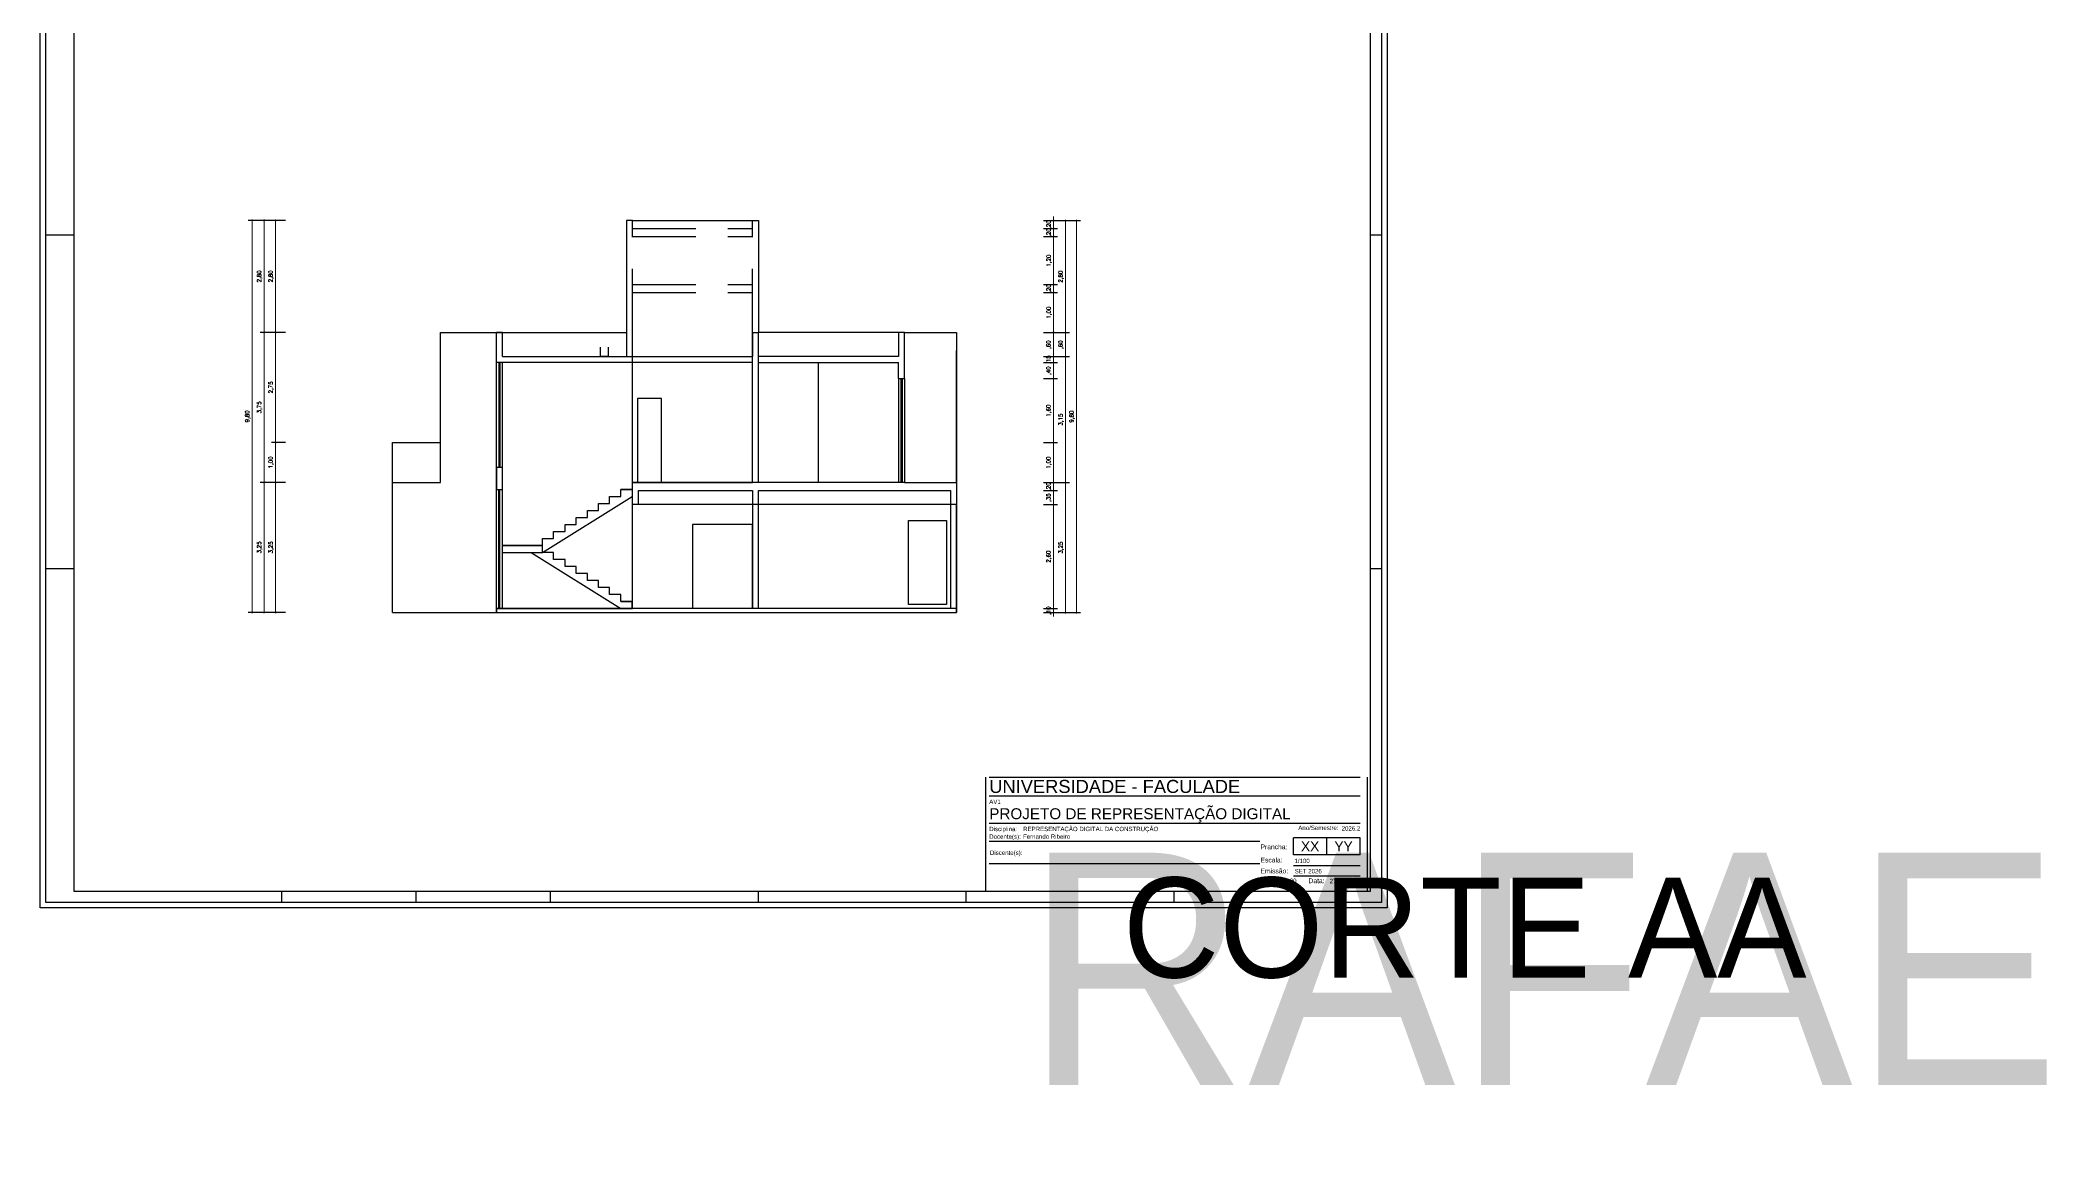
# Model space of a CAD drawing. Header units: metres. Extents: x 152 to 331, y 81 to 179.
# Drawn here: x 155.1 to 205.1, y 81.4 to 109.1 of the extents above; entities that cross this region are included whole.
import ezdxf
from ezdxf.enums import TextEntityAlignment as Align

# ---------------------------------------------------------------- set-up
doc = ezdxf.new("R2018")
doc.units = ezdxf.units.M
doc.header["$LTSCALE"] = 0.25
doc.linetypes.add('HIDDEN', pattern=[9.525, 6.35, -3.175])
doc.layers.add('0_MRG_AUX', color=7, linetype='Continuous', true_color=0xecbcd1, plot=False)
doc.layers.add('CAR_0', color=7, linetype='Continuous', true_color=0xff6b00, plot=False)
for name, color, linetype in [('ARQ_ALV CT', 5, 'Continuous'), ('ARQ_ALV VS', 2, 'Continuous'), ('ARQ_CONC VS', 2, 'Continuous'), ('ARQ_ESQ CT', 30, 'Continuous'), ('ARQ_PISO', 1, 'Continuous'), ('ARQ_PROJ INF', 1, 'HIDDEN'), ('CAR_LINHAS_CINZA', 8, 'Continuous'), ('CAR_LINHAS_DESTAQUE', 3, 'Continuous'), ('CAR_TEXTO_CINZA', 8, 'Continuous'), ('CAR_TEXTO_PRETO', 1, 'Continuous'), ('MRG_EXTERNA', 1, 'Continuous'), ('MRG_INTERNA', 2, 'Continuous'), ('Parede', 170, 'Continuous')]:
    doc.layers.add(name, color=color, linetype=linetype)
doc.layers.add('ARQ_COTA_AZUL', color=5, linetype='Continuous', lineweight=20, true_color=0x0000ff)
doc.styles.add('Arial', font='arial.ttf')
doc.styles.add('ROMANS', font='romans')
doc.styles.get("Standard").update_dxf_attribs({"font": 'arial.ttf'})
doc.dimstyles.new('FF-01', dxfattribs={"dimscale": 100, "dimtxt": 0.002, "dimasz": 0.001, "dimexe": 0.002, "dimexo": 0.002, "dimgap": 0.001, "dimtad": 1, "dimzin": 4, "dimtxsty": 'ROMANS', "dimblk": 'DOT', "dimcen": 0.002, "dimclrd": 256, "dimclre": 256, "dimclrt": 1, "dimadec": 0, "dimazin": 0, "dimtfac": 0.09, "dimtix": 1, "dimtmove": 2, "dimatfit": 0, "dimldrblk": 'DOT', "dimfxl": 0.005, "dimfxlon": 1, "dimtolj": 1, "dimtzin": 4, "dimlwd": -1, "dimarcsym": 0})

# ---------------------------------------------------------------- blocks, each defined once
blk = doc.blocks.new('*U193')
at = {"layer": '0_MRG_AUX'}
blk.add_lwpolyline([(0, 851), (0, 0), (-1199, 0), (-1199, 851)], close=True, dxfattribs=at)
at = {"layer": 'MRG_EXTERNA'}
blk.add_lwpolyline([(-5, 846), (-5, 5), (-1194, 5), (-1194, 846)], close=True, dxfattribs=at)
at = {"layer": 'MRG_INTERNA'}
for p, q in [((-984, 836), (-984, 846)), ((-864.5, 836), (-864.5, 846)), ((-745, 836), (-745, 846)), ((-745, 836), (-745, 846)), ((-560, 836), (-560, 846)), ((-375, 836), (-375, 846)), ((-190, 836), (-190, 846)), ((-1169, 836), (-1169, 15)), ((-15, 836), (-1169, 836)), ((-15, 15), (-15, 836)), ((-1169, 599), (-1194, 599)), ((-5, 599), (-15, 599)), ((-1169, 302), (-1194, 302)), ((-5, 302), (-15, 302)), ((-1169, 15), (-15, 15)), ((-984, 15), (-984, 5)), ((-864.5, 15), (-864.5, 5)), ((-745, 15), (-745, 5)), ((-745, 15), (-745, 5)), ((-560, 15), (-560, 5)), ((-375, 15), (-375, 5)), ((-190, 15), (-190, 5))]:
    blk.add_line(p, q, dxfattribs=at)
blk = doc.blocks.new('_Dot')
at = {"color": 0, "linetype": 'ByBlock', "lineweight": -2}
blk.add_line((-0.5, 0), (-1, 0), dxfattribs=at)
at = {"color": 0, "linetype": 'ByBlock', "const_width": 0.5}
blk.add_lwpolyline([(-0.25, 0, 1), (0.25, 0, 1)], format="xyb", close=True, dxfattribs=at)
blk = doc.blocks.new('*D357')
at = {"layer": 'ARQ_COTA_AZUL', "lineweight": -2, "transparency": 16777216}
for p, q in [((180.713, 104.588), (181.063, 104.588)), ((180.713, 94.788), (181.063, 94.788))]:
    blk.add_line(p, q, dxfattribs=at)
at = {"layer": 'ARQ_COTA_AZUL', "transparency": 16777216}
blk.add_line((180.963, 94.838), (180.963, 104.538), dxfattribs=at)
at = {"layer": 'ARQ_COTA_AZUL', "transparency": 16777216, "xscale": 0.05, "yscale": 0.05, "zscale": 0.05}
for p, rotation in [((180.963, 104.588), 90), ((180.963, 94.788), 270)]:
    blk.add_blockref('_Dot', p, dxfattribs=dict(at, rotation=rotation))
at = {"layer": 'ARQ_COTA_AZUL', "color": 1, "transparency": 16777216, "insert": (180.853, 99.688), "char_height": 0.1, "attachment_point": 5, "rotation": 90, "style": 'ROMANS'}
blk.add_mtext('\\A1;9,80', dxfattribs=at)
blk = doc.blocks.new('*D358')
at = {"layer": 'ARQ_COTA_AZUL', "lineweight": -2, "transparency": 16777216}
for p, q in [((180.438, 104.588), (180.788, 104.588)), ((180.438, 101.788), (180.788, 101.788))]:
    blk.add_line(p, q, dxfattribs=at)
at = {"layer": 'ARQ_COTA_AZUL', "transparency": 16777216}
blk.add_line((180.688, 104.538), (180.688, 101.838), dxfattribs=at)
at = {"layer": 'ARQ_COTA_AZUL', "transparency": 16777216, "xscale": 0.05, "yscale": 0.05, "zscale": 0.05}
for p, rotation in [((180.688, 104.588), 90), ((180.688, 101.788), 270)]:
    blk.add_blockref('_Dot', p, dxfattribs=dict(at, rotation=rotation))
at = {"layer": 'ARQ_COTA_AZUL', "color": 1, "transparency": 16777216, "insert": (180.579, 103.188), "char_height": 0.1, "attachment_point": 5, "rotation": 90, "style": 'ROMANS'}
blk.add_mtext('\\A1;2,80', dxfattribs=at)
blk = doc.blocks.new('*D359')
at = {"layer": 'ARQ_COTA_AZUL', "lineweight": -2, "transparency": 16777216}
for p, q in [((180.438, 101.788), (180.788, 101.788)), ((180.438, 101.188), (180.788, 101.188))]:
    blk.add_line(p, q, dxfattribs=at)
at = {"layer": 'ARQ_COTA_AZUL', "transparency": 16777216}
blk.add_line((180.688, 101.738), (180.688, 101.238), dxfattribs=at)
at = {"layer": 'ARQ_COTA_AZUL', "transparency": 16777216, "xscale": 0.05, "yscale": 0.05, "zscale": 0.05}
for p, rotation in [((180.688, 101.788), 90), ((180.688, 101.188), 270)]:
    blk.add_blockref('_Dot', p, dxfattribs=dict(at, rotation=rotation))
at = {"layer": 'ARQ_COTA_AZUL', "color": 1, "transparency": 16777216, "insert": (180.579, 101.488), "char_height": 0.1, "attachment_point": 5, "rotation": 90, "style": 'ROMANS'}
blk.add_mtext('\\A1;,60', dxfattribs=at)
blk = doc.blocks.new('*D360')
at = {"layer": 'ARQ_COTA_AZUL', "lineweight": -2, "transparency": 16777216}
for p, q in [((180.439, 101.188), (180.789, 101.188)), ((180.439, 98.038), (180.789, 98.038))]:
    blk.add_line(p, q, dxfattribs=at)
at = {"layer": 'ARQ_COTA_AZUL', "transparency": 16777216}
blk.add_line((180.689, 101.138), (180.689, 98.088), dxfattribs=at)
at = {"layer": 'ARQ_COTA_AZUL', "transparency": 16777216, "xscale": 0.05, "yscale": 0.05, "zscale": 0.05}
for p, rotation in [((180.689, 101.188), 90), ((180.689, 98.038), 270)]:
    blk.add_blockref('_Dot', p, dxfattribs=dict(at, rotation=rotation))
at = {"layer": 'ARQ_COTA_AZUL', "color": 1, "transparency": 16777216, "insert": (180.58, 99.613), "char_height": 0.1, "attachment_point": 5, "rotation": 90, "style": 'ROMANS'}
blk.add_mtext('\\A1;3,15', dxfattribs=at)
blk = doc.blocks.new('*D361')
at = {"layer": 'ARQ_COTA_AZUL', "lineweight": -2, "transparency": 16777216}
for p, q in [((180.44, 98.038), (180.79, 98.038)), ((180.44, 94.788), (180.79, 94.788))]:
    blk.add_line(p, q, dxfattribs=at)
at = {"layer": 'ARQ_COTA_AZUL', "transparency": 16777216}
blk.add_line((180.69, 97.988), (180.69, 94.838), dxfattribs=at)
at = {"layer": 'ARQ_COTA_AZUL', "transparency": 16777216, "xscale": 0.05, "yscale": 0.05, "zscale": 0.05}
for p, rotation in [((180.69, 98.038), 90), ((180.69, 94.788), 270)]:
    blk.add_blockref('_Dot', p, dxfattribs=dict(at, rotation=rotation))
at = {"layer": 'ARQ_COTA_AZUL', "color": 1, "transparency": 16777216, "insert": (180.581, 96.413), "char_height": 0.1, "attachment_point": 5, "rotation": 90, "style": 'ROMANS'}
blk.add_mtext('\\A1;3,25', dxfattribs=at)
blk = doc.blocks.new('*D362')
at = {"layer": 'ARQ_COTA_AZUL', "lineweight": -2, "transparency": 16777216}
for p, q in [((180.137, 94.888), (180.487, 94.888)), ((180.137, 94.788), (180.487, 94.788))]:
    blk.add_line(p, q, dxfattribs=at)
at = {"layer": 'ARQ_COTA_AZUL', "transparency": 16777216}
for p, q in [((180.387, 94.938), (180.387, 94.988)), ((180.387, 94.788), (180.387, 94.888)), ((180.387, 94.738), (180.387, 94.688))]:
    blk.add_line(p, q, dxfattribs=at)
at = {"layer": 'ARQ_COTA_AZUL', "transparency": 16777216, "xscale": 0.05, "yscale": 0.05, "zscale": 0.05}
for p, rotation in [((180.387, 94.888), 270), ((180.387, 94.788), 90)]:
    blk.add_blockref('_Dot', p, dxfattribs=dict(at, rotation=rotation))
at = {"layer": 'ARQ_COTA_AZUL', "color": 1, "transparency": 16777216, "insert": (180.277, 94.838), "char_height": 0.1, "attachment_point": 5, "rotation": 90, "style": 'ROMANS'}
blk.add_mtext('\\A1;,10', dxfattribs=at)
blk = doc.blocks.new('*D363')
at = {"layer": 'ARQ_COTA_AZUL', "lineweight": -2, "transparency": 16777216}
for p, q in [((180.137, 97.488), (180.487, 97.488)), ((180.137, 94.888), (180.487, 94.888))]:
    blk.add_line(p, q, dxfattribs=at)
at = {"layer": 'ARQ_COTA_AZUL', "transparency": 16777216}
blk.add_line((180.387, 94.938), (180.387, 97.438), dxfattribs=at)
at = {"layer": 'ARQ_COTA_AZUL', "transparency": 16777216, "xscale": 0.05, "yscale": 0.05, "zscale": 0.05}
for p, rotation in [((180.387, 97.488), 90), ((180.387, 94.888), 270)]:
    blk.add_blockref('_Dot', p, dxfattribs=dict(at, rotation=rotation))
at = {"layer": 'ARQ_COTA_AZUL', "color": 1, "transparency": 16777216, "insert": (180.277, 96.188), "char_height": 0.1, "attachment_point": 5, "rotation": 90, "style": 'ROMANS'}
blk.add_mtext('\\A1;2,60', dxfattribs=at)
blk = doc.blocks.new('*D364')
at = {"layer": 'ARQ_COTA_AZUL', "lineweight": -2, "transparency": 16777216}
for p, q in [((180.137, 97.838), (180.487, 97.838)), ((180.137, 97.488), (180.487, 97.488))]:
    blk.add_line(p, q, dxfattribs=at)
at = {"layer": 'ARQ_COTA_AZUL', "transparency": 16777216}
blk.add_line((180.387, 97.538), (180.387, 97.788), dxfattribs=at)
at = {"layer": 'ARQ_COTA_AZUL', "transparency": 16777216, "xscale": 0.05, "yscale": 0.05, "zscale": 0.05}
for p, rotation in [((180.387, 97.838), 90), ((180.387, 97.488), 270)]:
    blk.add_blockref('_Dot', p, dxfattribs=dict(at, rotation=rotation))
at = {"layer": 'ARQ_COTA_AZUL', "color": 1, "transparency": 16777216, "insert": (180.277, 97.663), "char_height": 0.1, "attachment_point": 5, "rotation": 90, "style": 'ROMANS'}
blk.add_mtext('\\A1;,35', dxfattribs=at)
blk = doc.blocks.new('*D365')
at = {"layer": 'ARQ_COTA_AZUL', "transparency": 16777216}
for p, q in [((180.387, 98.088), (180.387, 98.138)), ((180.387, 97.838), (180.387, 98.038)), ((180.387, 97.788), (180.387, 97.738))]:
    blk.add_line(p, q, dxfattribs=at)
at = {"layer": 'ARQ_COTA_AZUL', "lineweight": -2, "transparency": 16777216}
for p, q in [((180.137, 98.038), (180.487, 98.038)), ((180.137, 97.838), (180.487, 97.838))]:
    blk.add_line(p, q, dxfattribs=at)
at = {"layer": 'ARQ_COTA_AZUL', "transparency": 16777216, "xscale": 0.05, "yscale": 0.05, "zscale": 0.05}
for p, rotation in [((180.387, 98.038), 270), ((180.387, 97.838), 90)]:
    blk.add_blockref('_Dot', p, dxfattribs=dict(at, rotation=rotation))
at = {"layer": 'ARQ_COTA_AZUL', "color": 1, "transparency": 16777216, "insert": (180.277, 97.938), "char_height": 0.1, "attachment_point": 5, "rotation": 90, "style": 'ROMANS'}
blk.add_mtext('\\A1;,20', dxfattribs=at)
blk = doc.blocks.new('*D366')
at = {"layer": 'ARQ_COTA_AZUL', "lineweight": -2, "transparency": 16777216}
for p, q in [((180.137, 99.038), (180.487, 99.038)), ((180.137, 98.038), (180.487, 98.038))]:
    blk.add_line(p, q, dxfattribs=at)
at = {"layer": 'ARQ_COTA_AZUL', "transparency": 16777216}
blk.add_line((180.387, 98.988), (180.387, 98.088), dxfattribs=at)
at = {"layer": 'ARQ_COTA_AZUL', "transparency": 16777216, "xscale": 0.05, "yscale": 0.05, "zscale": 0.05}
for p, rotation in [((180.387, 99.038), 90), ((180.387, 98.038), 270)]:
    blk.add_blockref('_Dot', p, dxfattribs=dict(at, rotation=rotation))
at = {"layer": 'ARQ_COTA_AZUL', "color": 1, "transparency": 16777216, "insert": (180.277, 98.538), "char_height": 0.1, "attachment_point": 5, "rotation": 90, "style": 'ROMANS'}
blk.add_mtext('\\A1;1,00', dxfattribs=at)
blk = doc.blocks.new('*D367')
at = {"layer": 'ARQ_COTA_AZUL', "lineweight": -2, "transparency": 16777216}
for p, q in [((180.137, 100.638), (180.487, 100.638)), ((180.137, 99.038), (180.487, 99.038))]:
    blk.add_line(p, q, dxfattribs=at)
at = {"layer": 'ARQ_COTA_AZUL', "transparency": 16777216}
blk.add_line((180.387, 100.588), (180.387, 99.088), dxfattribs=at)
at = {"layer": 'ARQ_COTA_AZUL', "transparency": 16777216, "xscale": 0.05, "yscale": 0.05, "zscale": 0.05}
for p, rotation in [((180.387, 100.638), 90), ((180.387, 99.038), 270)]:
    blk.add_blockref('_Dot', p, dxfattribs=dict(at, rotation=rotation))
at = {"layer": 'ARQ_COTA_AZUL', "color": 1, "transparency": 16777216, "insert": (180.277, 99.838), "char_height": 0.1, "attachment_point": 5, "rotation": 90, "style": 'ROMANS'}
blk.add_mtext('\\A1;1,60', dxfattribs=at)
blk = doc.blocks.new('*D368')
at = {"layer": 'ARQ_COTA_AZUL', "lineweight": -2, "transparency": 16777216}
for p, q in [((180.137, 101.038), (180.487, 101.038)), ((180.137, 100.638), (180.487, 100.638))]:
    blk.add_line(p, q, dxfattribs=at)
at = {"layer": 'ARQ_COTA_AZUL', "transparency": 16777216}
blk.add_line((180.387, 100.988), (180.387, 100.688), dxfattribs=at)
at = {"layer": 'ARQ_COTA_AZUL', "transparency": 16777216, "xscale": 0.05, "yscale": 0.05, "zscale": 0.05}
for p, rotation in [((180.387, 101.038), 90), ((180.387, 100.638), 270)]:
    blk.add_blockref('_Dot', p, dxfattribs=dict(at, rotation=rotation))
at = {"layer": 'ARQ_COTA_AZUL', "color": 1, "transparency": 16777216, "insert": (180.277, 100.838), "char_height": 0.1, "attachment_point": 5, "rotation": 90, "style": 'ROMANS'}
blk.add_mtext('\\A1;,40', dxfattribs=at)
blk = doc.blocks.new('*D369')
at = {"layer": 'ARQ_COTA_AZUL', "lineweight": -2, "transparency": 16777216}
for p, q in [((180.137, 101.188), (180.487, 101.188)), ((180.137, 101.038), (180.487, 101.038))]:
    blk.add_line(p, q, dxfattribs=at)
at = {"layer": 'ARQ_COTA_AZUL', "transparency": 16777216}
for p, q in [((180.387, 101.238), (180.387, 101.288)), ((180.387, 101.188), (180.387, 101.038)), ((180.387, 100.988), (180.387, 100.938))]:
    blk.add_line(p, q, dxfattribs=at)
at = {"layer": 'ARQ_COTA_AZUL', "transparency": 16777216, "xscale": 0.05, "yscale": 0.05, "zscale": 0.05}
for p, rotation in [((180.387, 101.188), 270), ((180.387, 101.038), 90)]:
    blk.add_blockref('_Dot', p, dxfattribs=dict(at, rotation=rotation))
at = {"layer": 'ARQ_COTA_AZUL', "color": 1, "transparency": 16777216, "insert": (180.277, 101.113), "char_height": 0.1, "attachment_point": 5, "rotation": 90, "style": 'ROMANS'}
blk.add_mtext('\\A1;,15', dxfattribs=at)
blk = doc.blocks.new('*D370')
at = {"layer": 'ARQ_COTA_AZUL', "lineweight": -2, "transparency": 16777216}
for p, q in [((180.137, 101.788), (180.487, 101.788)), ((180.137, 101.188), (180.487, 101.188))]:
    blk.add_line(p, q, dxfattribs=at)
at = {"layer": 'ARQ_COTA_AZUL', "transparency": 16777216}
blk.add_line((180.387, 101.738), (180.387, 101.238), dxfattribs=at)
at = {"layer": 'ARQ_COTA_AZUL', "transparency": 16777216, "xscale": 0.05, "yscale": 0.05, "zscale": 0.05}
for p, rotation in [((180.387, 101.788), 90), ((180.387, 101.188), 270)]:
    blk.add_blockref('_Dot', p, dxfattribs=dict(at, rotation=rotation))
at = {"layer": 'ARQ_COTA_AZUL', "color": 1, "transparency": 16777216, "insert": (180.277, 101.488), "char_height": 0.1, "attachment_point": 5, "rotation": 90, "style": 'ROMANS'}
blk.add_mtext('\\A1;,60', dxfattribs=at)
blk = doc.blocks.new('*D371')
at = {"layer": 'ARQ_COTA_AZUL', "lineweight": -2, "transparency": 16777216}
for p, q in [((180.142, 102.788), (180.492, 102.788)), ((180.142, 101.788), (180.492, 101.788))]:
    blk.add_line(p, q, dxfattribs=at)
at = {"layer": 'ARQ_COTA_AZUL', "transparency": 16777216}
blk.add_line((180.392, 102.738), (180.392, 101.838), dxfattribs=at)
at = {"layer": 'ARQ_COTA_AZUL', "transparency": 16777216, "xscale": 0.05, "yscale": 0.05, "zscale": 0.05}
for p, rotation in [((180.392, 102.788), 90), ((180.392, 101.788), 270)]:
    blk.add_blockref('_Dot', p, dxfattribs=dict(at, rotation=rotation))
at = {"layer": 'ARQ_COTA_AZUL', "color": 1, "transparency": 16777216, "insert": (180.282, 102.288), "char_height": 0.1, "attachment_point": 5, "rotation": 90, "style": 'ROMANS'}
blk.add_mtext('\\A1;1,00', dxfattribs=at)
blk = doc.blocks.new('*D372')
at = {"layer": 'ARQ_COTA_AZUL', "lineweight": -2, "transparency": 16777216}
for p, q in [((180.142, 102.988), (180.492, 102.988)), ((180.142, 102.788), (180.492, 102.788))]:
    blk.add_line(p, q, dxfattribs=at)
at = {"layer": 'ARQ_COTA_AZUL', "transparency": 16777216}
for p, q in [((180.392, 103.038), (180.392, 103.088)), ((180.392, 102.988), (180.392, 102.788)), ((180.392, 102.738), (180.392, 102.688))]:
    blk.add_line(p, q, dxfattribs=at)
at = {"layer": 'ARQ_COTA_AZUL', "transparency": 16777216, "xscale": 0.05, "yscale": 0.05, "zscale": 0.05}
for p, rotation in [((180.392, 102.988), 270), ((180.392, 102.788), 90)]:
    blk.add_blockref('_Dot', p, dxfattribs=dict(at, rotation=rotation))
at = {"layer": 'ARQ_COTA_AZUL', "color": 1, "transparency": 16777216, "insert": (180.282, 102.888), "char_height": 0.1, "attachment_point": 5, "rotation": 90, "style": 'ROMANS'}
blk.add_mtext('\\A1;,20', dxfattribs=at)
blk = doc.blocks.new('*D373')
at = {"layer": 'ARQ_COTA_AZUL', "lineweight": -2, "transparency": 16777216}
for p, q in [((180.142, 104.188), (180.492, 104.188)), ((180.142, 102.988), (180.492, 102.988))]:
    blk.add_line(p, q, dxfattribs=at)
at = {"layer": 'ARQ_COTA_AZUL', "transparency": 16777216}
blk.add_line((180.392, 104.138), (180.392, 103.038), dxfattribs=at)
at = {"layer": 'ARQ_COTA_AZUL', "transparency": 16777216, "xscale": 0.05, "yscale": 0.05, "zscale": 0.05}
for p, rotation in [((180.392, 104.188), 90), ((180.392, 102.988), 270)]:
    blk.add_blockref('_Dot', p, dxfattribs=dict(at, rotation=rotation))
at = {"layer": 'ARQ_COTA_AZUL', "color": 1, "transparency": 16777216, "insert": (180.282, 103.588), "char_height": 0.1, "attachment_point": 5, "rotation": 90, "style": 'ROMANS'}
blk.add_mtext('\\A1;1,20', dxfattribs=at)
blk = doc.blocks.new('*D355')
at = {"layer": 'ARQ_COTA_AZUL', "lineweight": -2, "transparency": 16777216}
for p, q in [((180.142, 104.388), (180.492, 104.388)), ((180.142, 104.188), (180.492, 104.188))]:
    blk.add_line(p, q, dxfattribs=at)
at = {"layer": 'ARQ_COTA_AZUL', "transparency": 16777216}
for p, q in [((180.392, 104.438), (180.392, 104.488)), ((180.392, 104.388), (180.392, 104.188)), ((180.392, 104.138), (180.392, 104.088))]:
    blk.add_line(p, q, dxfattribs=at)
at = {"layer": 'ARQ_COTA_AZUL', "transparency": 16777216, "xscale": 0.05, "yscale": 0.05, "zscale": 0.05}
for p, rotation in [((180.392, 104.388), 270), ((180.392, 104.188), 90)]:
    blk.add_blockref('_Dot', p, dxfattribs=dict(at, rotation=rotation))
at = {"layer": 'ARQ_COTA_AZUL', "color": 1, "transparency": 16777216, "insert": (180.282, 104.288), "char_height": 0.1, "attachment_point": 5, "rotation": 90, "style": 'ROMANS'}
blk.add_mtext('\\A1;,20', dxfattribs=at)
blk = doc.blocks.new('*D356')
at = {"layer": 'ARQ_COTA_AZUL', "transparency": 16777216}
for p, q in [((180.392, 104.638), (180.392, 104.688)), ((180.392, 104.588), (180.392, 104.388)), ((180.392, 104.338), (180.392, 104.288))]:
    blk.add_line(p, q, dxfattribs=at)
at = {"layer": 'ARQ_COTA_AZUL', "lineweight": -2, "transparency": 16777216}
for p, q in [((180.142, 104.588), (180.492, 104.588)), ((180.142, 104.388), (180.492, 104.388))]:
    blk.add_line(p, q, dxfattribs=at)
at = {"layer": 'ARQ_COTA_AZUL', "transparency": 16777216, "xscale": 0.05, "yscale": 0.05, "zscale": 0.05}
for p, rotation in [((180.392, 104.588), 270), ((180.392, 104.388), 90)]:
    blk.add_blockref('_Dot', p, dxfattribs=dict(at, rotation=rotation))
at = {"layer": 'ARQ_COTA_AZUL', "color": 1, "transparency": 16777216, "insert": (180.282, 104.488), "char_height": 0.1, "attachment_point": 5, "rotation": 90, "style": 'ROMANS'}
blk.add_mtext('\\A1;,20', dxfattribs=at)
blk = doc.blocks.new('*D385')
at = {"layer": 'ARQ_COTA_AZUL', "lineweight": -2, "transparency": 16777216}
for p, q in [((160.612, 104.594), (160.262, 104.594)), ((160.612, 94.794), (160.262, 94.794))]:
    blk.add_line(p, q, dxfattribs=at)
at = {"layer": 'ARQ_COTA_AZUL', "transparency": 16777216}
blk.add_line((160.362, 94.844), (160.362, 104.544), dxfattribs=at)
at = {"layer": 'ARQ_COTA_AZUL', "transparency": 16777216, "xscale": 0.05, "yscale": 0.05, "zscale": 0.05}
for p, rotation in [((160.362, 104.594), 90), ((160.362, 94.794), 270)]:
    blk.add_blockref('_Dot', p, dxfattribs=dict(at, rotation=rotation))
at = {"layer": 'ARQ_COTA_AZUL', "color": 1, "transparency": 16777216, "insert": (160.253, 99.694), "char_height": 0.1, "attachment_point": 5, "rotation": 90, "style": 'ROMANS'}
blk.add_mtext('\\A1;9,80', dxfattribs=at)
blk = doc.blocks.new('*D386')
at = {"layer": 'ARQ_COTA_AZUL', "lineweight": -2, "transparency": 16777216}
for p, q in [((160.909, 98.044), (160.559, 98.044)), ((160.909, 94.794), (160.559, 94.794))]:
    blk.add_line(p, q, dxfattribs=at)
at = {"layer": 'ARQ_COTA_AZUL', "transparency": 16777216}
blk.add_line((160.659, 97.994), (160.659, 94.844), dxfattribs=at)
at = {"layer": 'ARQ_COTA_AZUL', "transparency": 16777216, "xscale": 0.05, "yscale": 0.05, "zscale": 0.05}
for p, rotation in [((160.659, 98.044), 90), ((160.659, 94.794), 270)]:
    blk.add_blockref('_Dot', p, dxfattribs=dict(at, rotation=rotation))
at = {"layer": 'ARQ_COTA_AZUL', "color": 1, "transparency": 16777216, "insert": (160.55, 96.419), "char_height": 0.1, "attachment_point": 5, "rotation": 90, "style": 'ROMANS'}
blk.add_mtext('\\A1;3,25', dxfattribs=at)
blk = doc.blocks.new('*D387')
at = {"layer": 'ARQ_COTA_AZUL', "lineweight": -2, "transparency": 16777216}
for p, q in [((161.198, 98.044), (160.848, 98.044)), ((161.198, 94.794), (160.848, 94.794))]:
    blk.add_line(p, q, dxfattribs=at)
at = {"layer": 'ARQ_COTA_AZUL', "transparency": 16777216}
blk.add_line((160.948, 97.994), (160.948, 94.844), dxfattribs=at)
at = {"layer": 'ARQ_COTA_AZUL', "transparency": 16777216, "xscale": 0.05, "yscale": 0.05, "zscale": 0.05}
for p, rotation in [((160.948, 98.044), 90), ((160.948, 94.794), 270)]:
    blk.add_blockref('_Dot', p, dxfattribs=dict(at, rotation=rotation))
at = {"layer": 'ARQ_COTA_AZUL', "color": 1, "transparency": 16777216, "insert": (160.838, 96.419), "char_height": 0.1, "attachment_point": 5, "rotation": 90, "style": 'ROMANS'}
blk.add_mtext('\\A1;3,25', dxfattribs=at)
blk = doc.blocks.new('*D388')
at = {"layer": 'ARQ_COTA_AZUL', "lineweight": -2, "transparency": 16777216}
for p, q in [((160.909, 101.794), (160.559, 101.794)), ((160.909, 98.044), (160.559, 98.044))]:
    blk.add_line(p, q, dxfattribs=at)
at = {"layer": 'ARQ_COTA_AZUL', "transparency": 16777216}
blk.add_line((160.659, 101.744), (160.659, 98.094), dxfattribs=at)
at = {"layer": 'ARQ_COTA_AZUL', "transparency": 16777216, "xscale": 0.05, "yscale": 0.05, "zscale": 0.05}
for p, rotation in [((160.659, 101.794), 90), ((160.659, 98.044), 270)]:
    blk.add_blockref('_Dot', p, dxfattribs=dict(at, rotation=rotation))
at = {"layer": 'ARQ_COTA_AZUL', "color": 1, "transparency": 16777216, "insert": (160.55, 99.919), "char_height": 0.1, "attachment_point": 5, "rotation": 90, "style": 'ROMANS'}
blk.add_mtext('\\A1;3,75', dxfattribs=at)
blk = doc.blocks.new('*D389')
at = {"layer": 'ARQ_COTA_AZUL', "lineweight": -2, "transparency": 16777216}
for p, q in [((161.198, 99.044), (160.848, 99.044)), ((161.198, 98.044), (160.848, 98.044))]:
    blk.add_line(p, q, dxfattribs=at)
at = {"layer": 'ARQ_COTA_AZUL', "transparency": 16777216}
blk.add_line((160.948, 98.994), (160.948, 98.094), dxfattribs=at)
at = {"layer": 'ARQ_COTA_AZUL', "transparency": 16777216, "xscale": 0.05, "yscale": 0.05, "zscale": 0.05}
for p, rotation in [((160.948, 99.044), 90), ((160.948, 98.044), 270)]:
    blk.add_blockref('_Dot', p, dxfattribs=dict(at, rotation=rotation))
at = {"layer": 'ARQ_COTA_AZUL', "color": 1, "transparency": 16777216, "insert": (160.838, 98.544), "char_height": 0.1, "attachment_point": 5, "rotation": 90, "style": 'ROMANS'}
blk.add_mtext('\\A1;1,00', dxfattribs=at)
blk = doc.blocks.new('*D390')
at = {"layer": 'ARQ_COTA_AZUL', "lineweight": -2, "transparency": 16777216}
for p, q in [((161.198, 101.794), (160.848, 101.794)), ((161.198, 99.044), (160.848, 99.044))]:
    blk.add_line(p, q, dxfattribs=at)
at = {"layer": 'ARQ_COTA_AZUL', "transparency": 16777216}
blk.add_line((160.948, 101.744), (160.948, 99.094), dxfattribs=at)
at = {"layer": 'ARQ_COTA_AZUL', "transparency": 16777216, "xscale": 0.05, "yscale": 0.05, "zscale": 0.05}
for p, rotation in [((160.948, 101.794), 90), ((160.948, 99.044), 270)]:
    blk.add_blockref('_Dot', p, dxfattribs=dict(at, rotation=rotation))
at = {"layer": 'ARQ_COTA_AZUL', "color": 1, "transparency": 16777216, "insert": (160.838, 100.419), "char_height": 0.1, "attachment_point": 5, "rotation": 90, "style": 'ROMANS'}
blk.add_mtext('\\A1;2,75', dxfattribs=at)
blk = doc.blocks.new('*D383')
at = {"layer": 'ARQ_COTA_AZUL', "lineweight": -2, "transparency": 16777216}
for p, q in [((160.909, 104.594), (160.559, 104.594)), ((160.909, 101.794), (160.559, 101.794))]:
    blk.add_line(p, q, dxfattribs=at)
at = {"layer": 'ARQ_COTA_AZUL', "transparency": 16777216}
blk.add_line((160.659, 104.544), (160.659, 101.844), dxfattribs=at)
at = {"layer": 'ARQ_COTA_AZUL', "transparency": 16777216, "xscale": 0.05, "yscale": 0.05, "zscale": 0.05}
for p, rotation in [((160.659, 104.594), 90), ((160.659, 101.794), 270)]:
    blk.add_blockref('_Dot', p, dxfattribs=dict(at, rotation=rotation))
at = {"layer": 'ARQ_COTA_AZUL', "color": 1, "transparency": 16777216, "insert": (160.55, 103.194), "char_height": 0.1, "attachment_point": 5, "rotation": 90, "style": 'ROMANS'}
blk.add_mtext('\\A1;2,80', dxfattribs=at)
blk = doc.blocks.new('*D384')
at = {"layer": 'ARQ_COTA_AZUL', "lineweight": -2, "transparency": 16777216}
for p, q in [((161.198, 104.594), (160.848, 104.594)), ((161.198, 101.794), (160.848, 101.794))]:
    blk.add_line(p, q, dxfattribs=at)
at = {"layer": 'ARQ_COTA_AZUL', "transparency": 16777216}
blk.add_line((160.948, 104.544), (160.948, 101.844), dxfattribs=at)
at = {"layer": 'ARQ_COTA_AZUL', "transparency": 16777216, "xscale": 0.05, "yscale": 0.05, "zscale": 0.05}
for p, rotation in [((160.948, 104.594), 90), ((160.948, 101.794), 270)]:
    blk.add_blockref('_Dot', p, dxfattribs=dict(at, rotation=rotation))
at = {"layer": 'ARQ_COTA_AZUL', "color": 1, "transparency": 16777216, "insert": (160.838, 103.194), "char_height": 0.1, "attachment_point": 5, "rotation": 90, "style": 'ROMANS'}
blk.add_mtext('\\A1;2,80', dxfattribs=at)
blk = doc.blocks.new('carimbo')
at = {"layer": 'CAR_0'}
for p, q in [((-0.175, 0), (-0.175, 0.05225)), ((0, 0), (0, 0.05225)), ((-0.175, 0), (0, 0))]:
    blk.add_line(p, q, dxfattribs=at)
at = {"layer": 'CAR_LINHAS_CINZA'}
for p, q in [((-0.17336, 0.05225), (-0.00329, 0.05225)), ((-0.17336, 0.04375), (-0.00329, 0.04375)), ((-0.00329, 0.031), (-0.17336, 0.031)), ((-0.04936, 0.02275), (-0.17336, 0.02275)), ((-0.04936, 0.0125), (-0.17336, 0.0125))]:
    blk.add_line(p, q, dxfattribs=at)
at = {"layer": 'CAR_LINHAS_DESTAQUE'}
for p, q in [((-0.00329, 0.02443), (-0.03396, 0.02443)), ((-0.03396, 0.01665), (-0.03396, 0.02443)), ((-0.01862, 0.01665), (-0.01862, 0.02443)), ((-0.00329, 0.01665), (-0.00329, 0.02443)), ((-0.00329, 0.01665), (-0.03396, 0.01665))]:
    blk.add_line(p, q, dxfattribs=at)
at = {"layer": 'CAR_TEXTO_CINZA'}
for p, q in [((-0.00329, 0.01165), (-0.03396, 0.01165)), ((-0.00329, 0.00685), (-0.03396, 0.00685))]:
    blk.add_line(p, q, dxfattribs=at)
at = {"layer": 'CAR_TEXTO_CINZA', "style": 'Arial'}
for s, height, p in [('Disciplina:', 0.002, (-0.17336, 0.0275)), ('Ano/Semestre:', 0.002, (-0.03171, 0.02803)), ('Docente(s):', 0.002, (-0.17336, 0.024)), ('Prancha: ', 0.0022, (-0.049, 0.01921)), ('Escala:', 0.0022, (-0.049, 0.01315)), ('Emissão:', 0.0022, (-0.049, 0.00815)), ('Revisão: ', 0.0022, (-0.049, 0.00365)), ('Data:', 0.0022, (-0.02701, 0.00365))]:
    blk.add_text(s, height=height, dxfattribs=at).set_placement(p)
blk.add_text('Discente(s):', height=0.002, dxfattribs=at).set_placement((-0.17305, 0.01762), align=Align.MIDDLE_LEFT)
at = {"layer": 'CAR_TEXTO_CINZA', "style": 'Arial', "flags": 8}
blk.add_attdef('FASE', (-0.17336, 0.04), '', height=0.002, dxfattribs=at)
blk.add_attdef('A/S', text='', height=0.002, dxfattribs=at).set_placement((-0.00329, 0.02776), align=Align.RIGHT)
at = {"layer": 'CAR_TEXTO_PRETO', "lineweight": 30, "flags": 104}
blk.add_attdef('TITULO_01', text='', height=0.003, dxfattribs=at).set_placement((-0.11218, 0.00625), align=Align.MIDDLE_CENTER)
at = {"layer": 'CAR_TEXTO_PRETO', "linetype": 'Continuous', "style": 'Arial', "flags": 8}
for tag, p, height in [('IES-CURSO', (-0.17336, 0.045), 0.006), ('NOME', (-0.17336, 0.033), 0.005)]:
    blk.add_attdef(tag, p, '', height=height, dxfattribs=at)
at = {"layer": 'CAR_TEXTO_PRETO', "style": 'Arial', "flags": 8}
for tag, p in [('DISCIPLINA', (-0.15782, 0.0275)), ('DOCENTE', (-0.15788, 0.024)), ('DATAEMISSÃO', (-0.03335, 0.00815)), ('REVN', (-0.03563, 0.00379))]:
    blk.add_attdef(tag, p, '', height=0.002, dxfattribs=at)
at = {"layer": 'CAR_TEXTO_PRETO', "lineweight": 30, "flags": 104}
blk.add_attdef('DISCENTE', text='', height=0.002, dxfattribs=at).set_placement((-0.15757, 0.01762), align=Align.MIDDLE_LEFT)
at = {"layer": 'CAR_TEXTO_PRETO', "style": 'Arial', "flags": 8}
for tag, p in [('NUM', (-0.02629, 0.02054)), ('TOT', (-0.01095, 0.02054))]:
    blk.add_attdef(tag, text='', height=0.0045, dxfattribs=at).set_placement(p, align=Align.MIDDLE_CENTER)
at = {"layer": 'CAR_TEXTO_PRETO', "style": 'Arial'}
blk.add_attdef('ESCALA', (-0.03346, 0.01285), '', height=0.002, dxfattribs=at)
at = {"layer": 'CAR_TEXTO_PRETO', "style": 'Arial', "flags": 8}
blk.add_attdef('REVDATA', text='', height=0.002, dxfattribs=at).set_placement((-0.00337, 0.00365), align=Align.RIGHT)

msp = doc.modelspace()

# ---------------------------------------------------------------- linework, layer by layer
for p, q in [((169.069, 101.193), (169.069, 101.423)), ((169.269, 101.193), (169.069, 101.193)), ((169.269, 101.193), (169.269, 101.423))]:
    msp.add_line(p, q)
at = {"layer": 'ARQ_ALV CT'}
for p, q in [((165.065, 98.043), (165.065, 101.793)), ((165.065, 101.793), (169.715, 101.793)), ((166.465, 101.193), (166.465, 101.793)), ((166.615, 101.193), (166.615, 101.793)), ((172.865, 101.793), (172.865, 101.193)), ((172.865, 101.193), (172.865, 101.793)), ((172.865, 101.793), (173.015, 101.793)), ((176.665, 101.793), (173.015, 101.793)), ((173.015, 101.193), (173.015, 101.793)), ((176.665, 101.793), (176.515, 101.793)), ((176.515, 101.793), (176.515, 101.193)), ((176.665, 101.793), (177.965, 101.793)), ((176.665, 100.643), (176.665, 101.793)), ((177.965, 101.793), (177.965, 98.043)), ((166.615, 101.193), (172.865, 101.193)), ((169.865, 94.893), (169.865, 101.193)), ((172.865, 98.043), (172.865, 101.193)), ((176.515, 101.193), (173.015, 101.193)), ((173.015, 98.043), (173.015, 101.193)), ((172.865, 101.043), (166.465, 101.043)), ((173.015, 101.043), (176.515, 101.043)), ((174.515, 98.043), (174.515, 101.043)), ((176.515, 100.643), (176.515, 101.043)), ((163.865, 98.043), (163.865, 99.043)), ((163.865, 99.043), (165.065, 99.043)), ((177.965, 98.043), (177.965, 99.043)), ((177.965, 98.043), (177.965, 99.043)), ((163.865, 94.793), (163.865, 98.043)), ((163.865, 98.043), (165.065, 98.043)), ((176.665, 98.043), (169.865, 98.043)), ((169.865, 98.043), (172.865, 98.043)), ((170.015, 97.493), (170.015, 97.843)), ((170.015, 97.843), (172.865, 97.843)), ((172.865, 97.843), (172.865, 94.893)), ((173.015, 94.893), (173.015, 97.843)), ((173.015, 97.843), (176.665, 97.843)), ((176.665, 98.043), (177.965, 98.043)), ((176.665, 97.843), (177.815, 97.843)), ((177.815, 97.843), (177.815, 97.493)), ((177.965, 98.043), (177.965, 94.793)), ((177.965, 97.493), (169.865, 97.493)), ((177.815, 97.493), (177.815, 94.893)), ((172.865, 96.993), (171.365, 96.993)), ((171.365, 96.993), (171.365, 94.893)), ((172.865, 94.893), (172.865, 96.993)), ((163.865, 94.793), (177.965, 94.793)), ((163.865, 94.793), (166.465, 94.793)), ((177.965, 94.893), (166.465, 94.893))]:
    msp.add_line(p, q, dxfattribs=at)
msp.add_lwpolyline([(166.465, 97.868), (166.615, 97.868), (166.615, 98.418), (166.465, 98.418)], close=True, dxfattribs=at)
at = {"layer": 'ARQ_ALV VS'}
for p, q in [((169.865, 104.593), (169.715, 104.593)), ((169.715, 104.593), (169.715, 101.193)), ((169.865, 104.593), (172.865, 104.593)), ((172.865, 104.593), (173.015, 104.593)), ((173.015, 104.593), (173.015, 101.793)), ((166.465, 94.793), (166.465, 101.043)), ((166.615, 94.893), (166.615, 101.043))]:
    msp.add_line(p, q, dxfattribs=at)
at = {"layer": 'ARQ_CONC VS'}
for p, q in [((167.618, 96.293), (169.855, 97.69)), ((169.295, 97.518), (169.295, 97.693)), ((169.295, 97.693), (169.575, 97.693)), ((169.575, 97.693), (169.575, 97.868)), ((169.575, 97.868), (169.865, 97.868)), ((169.855, 97.868), (169.575, 97.868)), ((169.865, 97.868), (169.855, 97.868)), ((168.455, 96.993), (168.455, 97.168)), ((168.455, 97.168), (168.741, 97.168)), ((168.741, 97.168), (168.741, 97.343)), ((168.741, 97.343), (169.015, 97.343)), ((169.015, 97.343), (169.015, 97.518)), ((169.015, 97.518), (169.295, 97.518)), ((167.615, 96.468), (167.615, 96.643)), ((167.615, 96.643), (167.895, 96.643)), ((167.895, 96.643), (167.895, 96.818)), ((167.895, 96.818), (168.181, 96.818)), ((167.895, 96.643), (167.895, 96.643)), ((168.181, 96.818), (168.181, 96.993)), ((168.181, 96.993), (168.455, 96.993)), ((168.455, 96.993), (168.455, 96.993)), ((167.615, 96.468), (166.615, 96.468)), ((166.615, 96.468), (167.615, 96.468)), ((166.615, 96.293), (167.615, 96.293)), ((167.332, 96.293), (169.572, 94.893)), ((167.615, 96.293), (167.615, 96.468)), ((167.895, 96.293), (167.615, 96.293)), ((167.895, 96.118), (167.895, 96.293)), ((168.181, 96.118), (167.895, 96.118)), ((168.181, 95.943), (168.181, 96.118)), ((168.455, 95.943), (168.181, 95.943)), ((168.455, 95.768), (168.455, 95.943)), ((168.741, 95.768), (168.455, 95.768)), ((168.741, 95.593), (168.741, 95.768)), ((169.015, 95.593), (168.741, 95.593)), ((169.015, 95.418), (169.015, 95.593)), ((169.295, 95.418), (169.015, 95.418)), ((169.295, 95.243), (169.295, 95.418)), ((169.575, 95.243), (169.295, 95.243)), ((169.575, 95.068), (169.575, 95.243)), ((169.855, 95.068), (169.575, 95.068)), ((169.575, 95.068), (169.855, 95.068)), ((169.855, 94.893), (169.855, 95.068)), ((169.855, 95.068), (169.855, 94.893))]:
    msp.add_line(p, q, dxfattribs=at)
at = {"layer": 'ARQ_ESQ CT'}
for p, q in [((166.525, 101.043), (166.525, 98.418)), ((166.555, 101.043), (166.555, 98.418)), ((176.575, 100.643), (176.575, 98.043)), ((176.605, 100.643), (176.605, 98.043)), ((166.525, 94.893), (166.525, 97.868)), ((166.555, 94.893), (166.555, 97.868))]:
    msp.add_line(p, q, dxfattribs=at)
at = {"layer": 'ARQ_PISO'}
for p, q in [((176.515, 100.643), (176.515, 98.043)), ((176.665, 100.643), (176.665, 98.043)), ((170.59, 100.143), (169.992, 100.143)), ((169.992, 100.143), (169.992, 98.043)), ((170.59, 98.043), (170.59, 100.143)), ((176.766, 94.993), (176.766, 97.093)), ((176.766, 97.093), (177.715, 97.093)), ((177.715, 97.093), (177.715, 94.993)), ((177.715, 94.993), (176.766, 94.993))]:
    msp.add_line(p, q, dxfattribs=at)
at = {"layer": 'ARQ_PROJ INF'}
for p, q in [((169.865, 101.793), (169.865, 104.593)), ((169.865, 104.393), (172.865, 104.393)), ((169.865, 104.193), (172.865, 104.193)), ((172.865, 101.793), (172.865, 104.593)), ((169.865, 102.993), (172.865, 102.993)), ((169.865, 102.793), (172.865, 102.793))]:
    msp.add_line(p, q, dxfattribs=at)
at = {"layer": 'Parede'}
for p, q in [((166.615, 101.793), (166.465, 101.793)), ((169.865, 101.193), (169.865, 101.793)), ((166.465, 101.043), (166.465, 101.193)), ((177.965, 101.193), (177.965, 101.343)), ((177.965, 99.043), (177.965, 101.193)), ((176.515, 100.643), (176.665, 100.643)), ((177.965, 94.793), (177.965, 97.493)), ((177.715, 96.043), (177.715, 95.093)), ((177.965, 94.793), (177.965, 95.793)), ((166.465, 94.893), (166.465, 94.793)), ((166.465, 94.893), (166.615, 94.893)), ((166.615, 94.893), (169.865, 94.893)), ((177.965, 94.793), (177.965, 94.893))]:
    msp.add_line(p, q, dxfattribs=at)

# ---------------------------------------------------------------- block references
at = {"xscale": 0.02808167352496861, "yscale": 0.02808167352496861, "zscale": 0.02808167352496861}
msp.add_blockref('*U193', (188.73, 87.405), dxfattribs=at)
ref = msp.add_blockref('carimbo', (188.235, 87.826), dxfattribs=dict(xscale=54.52235059194494, yscale=54.52235059194494, zscale=54.52235059194494))
ref.add_attrib('FASE', 'AV1', (178.783, 90.007), dxfattribs={"layer": 'CAR_TEXTO_CINZA', "height": 0.109, "style": 'Arial'})
ref.add_attrib('NOME', 'PROJETO DE REPRESENTAÇÃO DIGITAL', (178.783, 89.625), dxfattribs={"layer": 'CAR_TEXTO_CINZA', "color": 7, "linetype": 'Continuous', "height": 0.27261, "style": 'Arial'})
ref.add_attrib('DISCIPLINA', 'REPRESENTAÇÃO DIGITAL DA CONSTRUÇÃO', (179.63, 89.326), dxfattribs={"layer": 'CAR_TEXTO_CINZA', "height": 0.10904, "style": 'Arial'})
ref.add_attrib('DOCENTE', 'Fernando Ribeiro', (179.627, 89.135), dxfattribs={"layer": 'CAR_TEXTO_CINZA', "height": 0.10904, "style": 'Arial'})
lines = msp.add_mtext('CORTE AA', dxfattribs={"layer": 'CAR_TEXTO_CINZA', "color": 7, "insert": (182.119, 88.167), "char_height": 2.5, "attachment_point": 1})
ref.add_attrib('TITULO_01', '', (182.119, 88.167), dxfattribs={"flags": 104}).embed_mtext(lines)
ref.add_attrib('ESCALA', '1/100', (186.411, 88.527), dxfattribs={"layer": 'CAR_TEXTO_CINZA', "color": 3, "height": 0.109, "style": 'Arial'})
ref.add_attrib('DATAEMISSÃO', 'SET 2026', (186.417, 88.271), dxfattribs={"layer": 'CAR_TEXTO_CINZA', "height": 0.109, "style": 'Arial'})
ref.add_attrib('NUM', 'XX', dxfattribs={"layer": 'CAR_TEXTO_CINZA', "color": 7, "height": 0.2454, "style": 'Arial'}).set_placement((186.802, 88.946), align=Align.MIDDLE_CENTER)
ref.add_attrib('TOT', 'YY', dxfattribs={"layer": 'CAR_TEXTO_CINZA', "color": 7, "height": 0.2454, "style": 'Arial'}).set_placement((187.638, 88.946), align=Align.MIDDLE_CENTER)
ref.add_attrib('REVN', '00', (186.293, 88.033), dxfattribs={"layer": 'CAR_TEXTO_CINZA', "height": 0.109, "style": 'Arial'})
ref.add_attrib('REVDATA', '27/09/2026', dxfattribs={"layer": 'CAR_TEXTO_CINZA', "height": 0.109, "style": 'Arial'}).set_placement((188.052, 88.025), align=Align.RIGHT)
ref.add_attrib('IES-CURSO', 'UNIVERSIDADE - FACULADE', (178.783, 90.28), dxfattribs={"layer": 'CAR_TEXTO_CINZA', "color": 7, "linetype": 'Continuous', "height": 0.32713, "style": 'Arial'})
ref.add_attrib('A/S', '2026.2', dxfattribs={"layer": 'CAR_TEXTO_CINZA', "height": 0.109, "style": 'Arial'}).set_placement((188.056, 89.34), align=Align.RIGHT)
lines = msp.add_mtext('RAFAEL MARTINS e CAIQUE PARANHOS', dxfattribs={"layer": 'CAR_TEXTO_CINZA', "insert": (179.644, 88.787), "char_height": 5.81017, "attachment_point": 1})
ref.add_attrib('DISCENTE', '', (179.644, 88.787), dxfattribs={"flags": 104}).embed_mtext(lines)

# ---------------------------------------------------------------- dimensions: what is measured, and where the dimension line sits
at = {"layer": 'ARQ_COTA_AZUL'}
for base, p1, p2, picture, middle in [((160.362, 104.594), (163.86, 94.794), (169.71, 104.594), '*D385', (160.253, 99.694)), ((160.659, 101.794), (169.71, 104.594), (169.71, 101.794), '*D383', (160.55, 103.194)), ((160.948, 101.794), (169.71, 104.594), (169.71, 101.794), '*D384', (160.838, 103.194)), ((180.392, 104.388), (172.87, 104.588), (172.87, 104.388), '*D356', (180.282, 104.488)), ((180.392, 104.188), (172.87, 104.388), (172.87, 104.188), '*D355', (180.282, 104.288)), ((180.392, 102.988), (172.87, 104.188), (172.87, 102.988), '*D373', (180.282, 103.588)), ((180.963, 104.588), (177.97, 94.788), (173.02, 104.588), '*D357', (180.853, 99.688)), ((180.688, 101.788), (173.02, 104.588), (173.02, 101.788), '*D358', (180.579, 103.188)), ((180.392, 102.788), (172.87, 102.988), (172.87, 102.788), '*D372', (180.282, 102.888)), ((180.392, 101.788), (172.87, 102.788), (172.87, 101.788), '*D371', (180.282, 102.288)), ((160.659, 98.044), (165.06, 101.794), (163.86, 98.044), '*D388', (160.55, 99.919)), ((160.948, 99.044), (165.06, 101.794), (165.06, 99.044), '*D390', (160.838, 100.419)), ((180.688, 101.188), (173.02, 101.788), (173.02, 101.188), '*D359', (180.579, 101.488)), ((180.387, 101.188), (176.52, 101.788), (176.52, 101.188), '*D370', (180.277, 101.488)), ((180.689, 98.038), (173.02, 101.188), (173.02, 98.038), '*D360', (180.58, 99.613)), ((180.387, 101.038), (176.52, 101.188), (176.52, 101.038), '*D369', (180.277, 101.113)), ((180.387, 100.638), (176.52, 101.038), (176.67, 100.638), '*D368', (180.277, 100.838)), ((180.387, 99.038), (176.67, 100.638), (177.97, 99.038), '*D367', (180.277, 99.838)), ((160.948, 98.044), (163.86, 99.044), (163.86, 98.044), '*D389', (160.838, 98.544)), ((180.387, 98.038), (177.97, 99.038), (177.97, 98.038), '*D366', (180.277, 98.538)), ((180.387, 98.038), (177.82, 97.838), (177.97, 98.038), '*D365', (180.277, 97.938)), ((160.659, 94.794), (163.86, 98.044), (163.86, 94.794), '*D386', (160.55, 96.419)), ((160.948, 94.794), (163.86, 98.044), (163.86, 94.794), '*D387', (160.838, 96.419)), ((180.69, 94.788), (177.97, 98.038), (177.97, 94.788), '*D361', (180.581, 96.413)), ((180.387, 97.838), (177.97, 97.488), (177.97, 97.838), '*D364', (180.277, 97.663)), ((180.387, 97.488), (177.97, 94.888), (177.97, 97.488), '*D363', (180.277, 96.188)), ((180.387, 94.888), (177.97, 94.788), (177.97, 94.888), '*D362', (180.277, 94.838))]:
    dim = msp.add_linear_dim(base=base, p1=p1, p2=p2, angle=90, dimstyle='FF-01', dxfattribs=at)
    dim.commit()
    dim.dimension.update_dxf_attribs({"geometry": picture, "text_midpoint": middle})

doc.saveas('drawing.dxf')
